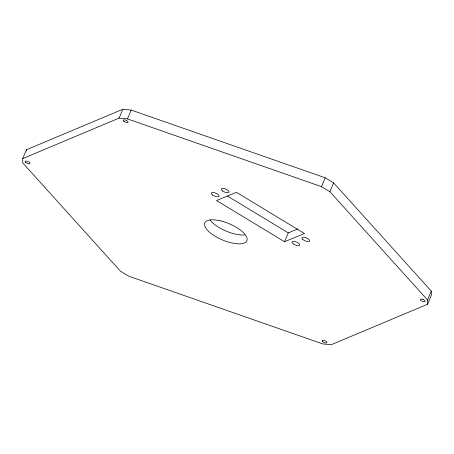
<?xml version="1.0" encoding="UTF-8"?>
<svg xmlns="http://www.w3.org/2000/svg" width="454" height="454" viewBox="0 0 454 454"><rect width="100%" height="100%" fill="white"/><g stroke="black" fill="none" stroke-linecap="round" stroke-linejoin="round"><path stroke-width="0.68" d="M22.7 158.605L26.434 149.763L122.813 109.272L131.195 110.061L325.212 177.798L333.628 182.877L431.266 291.105L431.3 295.395L427.566 304.237L331.187 344.728L322.805 343.939L128.788 276.202L120.372 271.123L22.734 162.895L22.7 158.605L119.079 118.114L127.46 118.903L321.472 186.639L329.882 191.724L427.532 299.946L427.566 304.237M119.079 118.114L122.813 109.272M127.46 118.903L131.195 110.061M284.55 241.732L304.452 233.521L236.415 192.309L216.518 200.52L284.55 241.732L288.284 232.891L297.915 228.918M321.472 186.639L325.212 177.798M427.532 299.946L431.266 291.105M329.882 191.724L333.628 182.877M227.477 196.06L288.284 232.891M26.434 149.763L26.446 150.989M244.78 234.934A22.87 8.791 22.9 0 1 240.387 234.905L235.263 234.071A22.87 8.791 22.9 0 1 209.913 219.787M220.111 220.757L214.98 219.918A22.87 8.791 22.9 0 0 206.178 228.623A22.87 8.791 22.9 0 0 231.529 242.913L236.653 243.747A22.87 8.791 22.9 0 0 245.461 235.041A22.87 8.791 22.9 0 0 220.111 220.757M423.083 299.475L422.447 299.248A2.599 0.999 22.9 0 0 420.273 299.515A2.599 0.999 22.9 0 0 422.311 301.32L422.946 301.547A2.599 0.999 22.9 0 0 425.12 301.28A2.599 0.999 22.9 0 0 423.083 299.475M212.665 195.05A4.16 1.6 22.9 0 0 219.027 196.327A4.16 1.6 22.9 0 0 213.97 192.598A4.16 1.6 22.9 0 0 212.665 195.05M302.75 239.4A4.16 1.6 22.9 0 0 309.395 241.278A4.16 1.6 22.9 0 0 305.184 237.487A4.16 1.6 22.9 0 0 302.75 239.4M293.278 243.872A4.16 1.6 22.9 0 0 299.646 245.149A4.16 1.6 22.9 0 0 294.589 241.42A4.16 1.6 22.9 0 0 293.278 243.872M222.591 190.93A4.16 1.6 22.9 0 0 228.952 192.207A4.16 1.6 22.9 0 0 223.901 188.484A4.16 1.6 22.9 0 0 222.591 190.93M322.839 341.783A2.599 0.999 22.9 0 0 326.897 342.725A2.599 0.999 22.9 0 0 323.929 340.375A2.599 0.999 22.9 0 0 322.839 341.783M123.993 121.366A2.599 0.999 22.9 0 0 128.051 122.313A2.599 0.999 22.9 0 0 125.083 119.958A2.599 0.999 22.9 0 0 123.993 121.366M25.855 162.6A2.599 0.999 22.9 0 0 29.913 163.542A2.599 0.999 22.9 0 0 26.939 161.187A2.599 0.999 22.9 0 0 25.855 162.6"/></g></svg>
